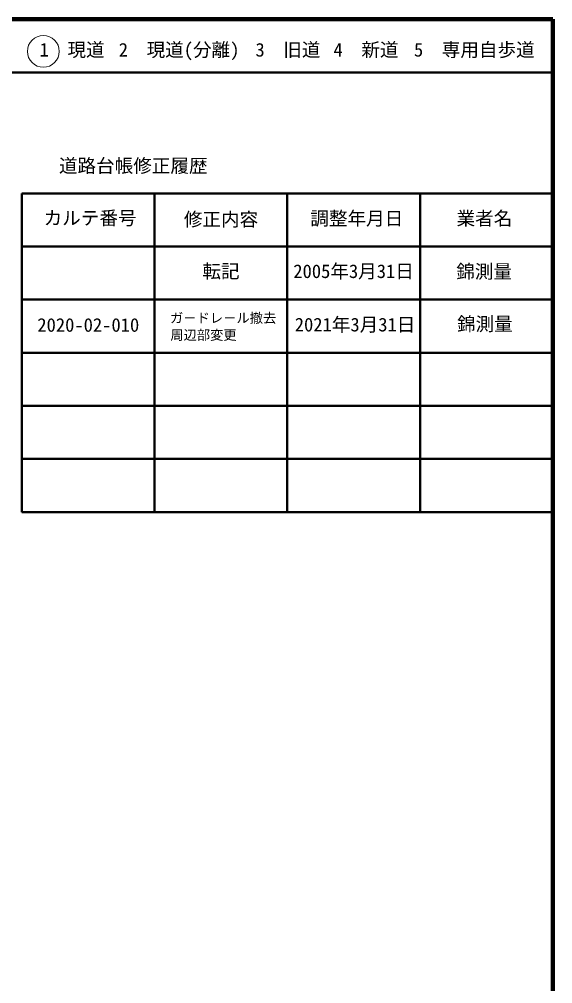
# Model space of a CAD drawing. Units: millimetres on the paper, enlarged 1000 times. Extents: x 40165 to 680165, y 20546 to 380546.
# Drawn here: x 579665 to 680165, y 198903 to 380546 of the extents above; entities that cross this region are included whole.
import ezdxf
from ezdxf.enums import TextEntityAlignment as Align

# ---------------------------------------------------------------- set-up
doc = ezdxf.new("R2010")
doc.units = ezdxf.units.MM
doc.header["$LTSCALE"] = 1000
for name, color, linetype, lineweight in [('M-TTL', 2, 'Continuous', 140), ('M-TTL-FRAM', 2, 'Continuous', 50), ('M-TTL-LINE', 7, 'Continuous', 50), ('M-TTL-TXT', 7, 'Continuous', 13)]:
    doc.layers.add(name, color=color, linetype=linetype, lineweight=lineweight)
doc.styles.add('ＭＳ ゴシック', font='')
doc.styles.get('ＭＳ ゴシック').set_extended_font_data('MS Gothic')

msp = doc.modelspace()

# ---------------------------------------------------------------- linework, layer by layer
at = {"layer": 'M-TTL'}
for p, q in [((680165, 380546), (40165, 380546)), ((680165, 20546), (680165, 380546))]:
    msp.add_line(p, q, dxfattribs=at)
at = {"layer": 'M-TTL-FRAM'}
for p, q in [((580165, 347743), (580165, 287743)), ((580165, 347743), (680165, 347743)), ((580165, 287743), (680165, 287743))]:
    msp.add_line(p, q, dxfattribs=at)
at = {"layer": 'M-TTL-LINE'}
for p, q in [((40165, 370546), (680165, 370546)), ((605165, 347743), (605165, 287743)), ((630165, 347743), (630165, 287743)), ((655165, 347743), (655165, 287743)), ((580165, 337743), (680165, 337743)), ((580165, 327743), (680165, 327743)), ((580165, 317743), (680165, 317743)), ((580165, 307743), (680165, 307743)), ((580165, 297743), (680165, 297743))]:
    msp.add_line(p, q, dxfattribs=at)
at = {"layer": 'M-TTL-TXT'}
msp.add_circle((584196, 374504), 3000, dxfattribs=at)

# ---------------------------------------------------------------- texts
at = {"layer": 'M-TTL-TXT', "style": 'ＭＳ ゴシック'}
for s, height, p in [('1\u3000現道', 2566, (583488, 372754)), ('2\u3000現道(分離)', 2566, (598409, 372754)), ('3\u3000旧道', 2566, (624161, 372754)), ('4\u3000新道', 2566, (638864, 372754)), ('5\u3000専用自歩道', 2566, (654019, 372754)), ('道路台帳修正履歴', 2566, (587134, 350910)), ('カルテ番号', 2566, (584255, 341074)), ('修正内容', 2566, (610674, 340819)), ('調整年月日', 2566, (634504, 340993)), ('業者名', 2566, (662050, 340993)), ('転記', 2566, (614165, 331042)), ('2005年3月31日', 2566, (631290, 331042)), ('錦測量', 2566, (661992, 330985)), ('ガ－ドレ－ル撤去', 1833, (608066, 322834)), ('2020-02-010', 2566, (583064, 320924)), ('2021年3月31日', 2566, (631567, 320986)), ('錦測量', 2566, (662139, 321110)), ('周辺部変更', 1833, (608123, 319621))]:
    msp.add_text(s, height=height, dxfattribs=at).set_placement(p, align=Align.BOTTOM_LEFT)

doc.saveas('drawing.dxf')
